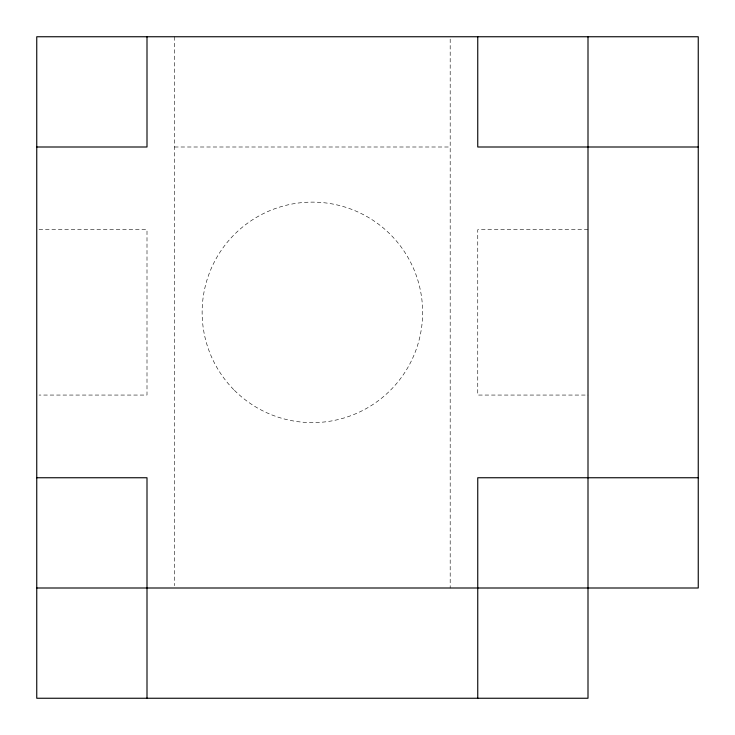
<?xml version="1.0" encoding="UTF-8"?>
<svg xmlns="http://www.w3.org/2000/svg" width="735" height="735" viewBox="0 0 735 735"><rect width="100%" height="100%" fill="white"/><g stroke="black" fill="none" stroke-linecap="round" stroke-linejoin="round"><path stroke-width="0.55" stroke-dasharray="3.67 2.76" d="M174.562 147L450.188 147M39.047 229.688L147 229.688L147 395.062L39.047 395.062M588 229.688L477.75 229.688L477.75 395.062L588 395.062M450.188 39.047L450.188 588M174.562 36.75L174.562 585.703M234.419 390.331A110.25 110.25 0 0 0 418.867 340.911A110.25 110.25 0 0 0 283.839 205.883A110.25 110.25 0 0 0 234.419 390.331"/><path stroke-width="1.1" d="M36.75 147L147 147L147 36.75M698.25 147L477.75 147L477.75 36.75M36.75 477.75L147 477.75L147 698.25M698.25 477.75L477.75 477.75L477.75 698.25M36.75 588L698.25 588L698.25 36.75L36.75 36.75L36.75 698.25L588 698.25L588 36.75"/></g></svg>
